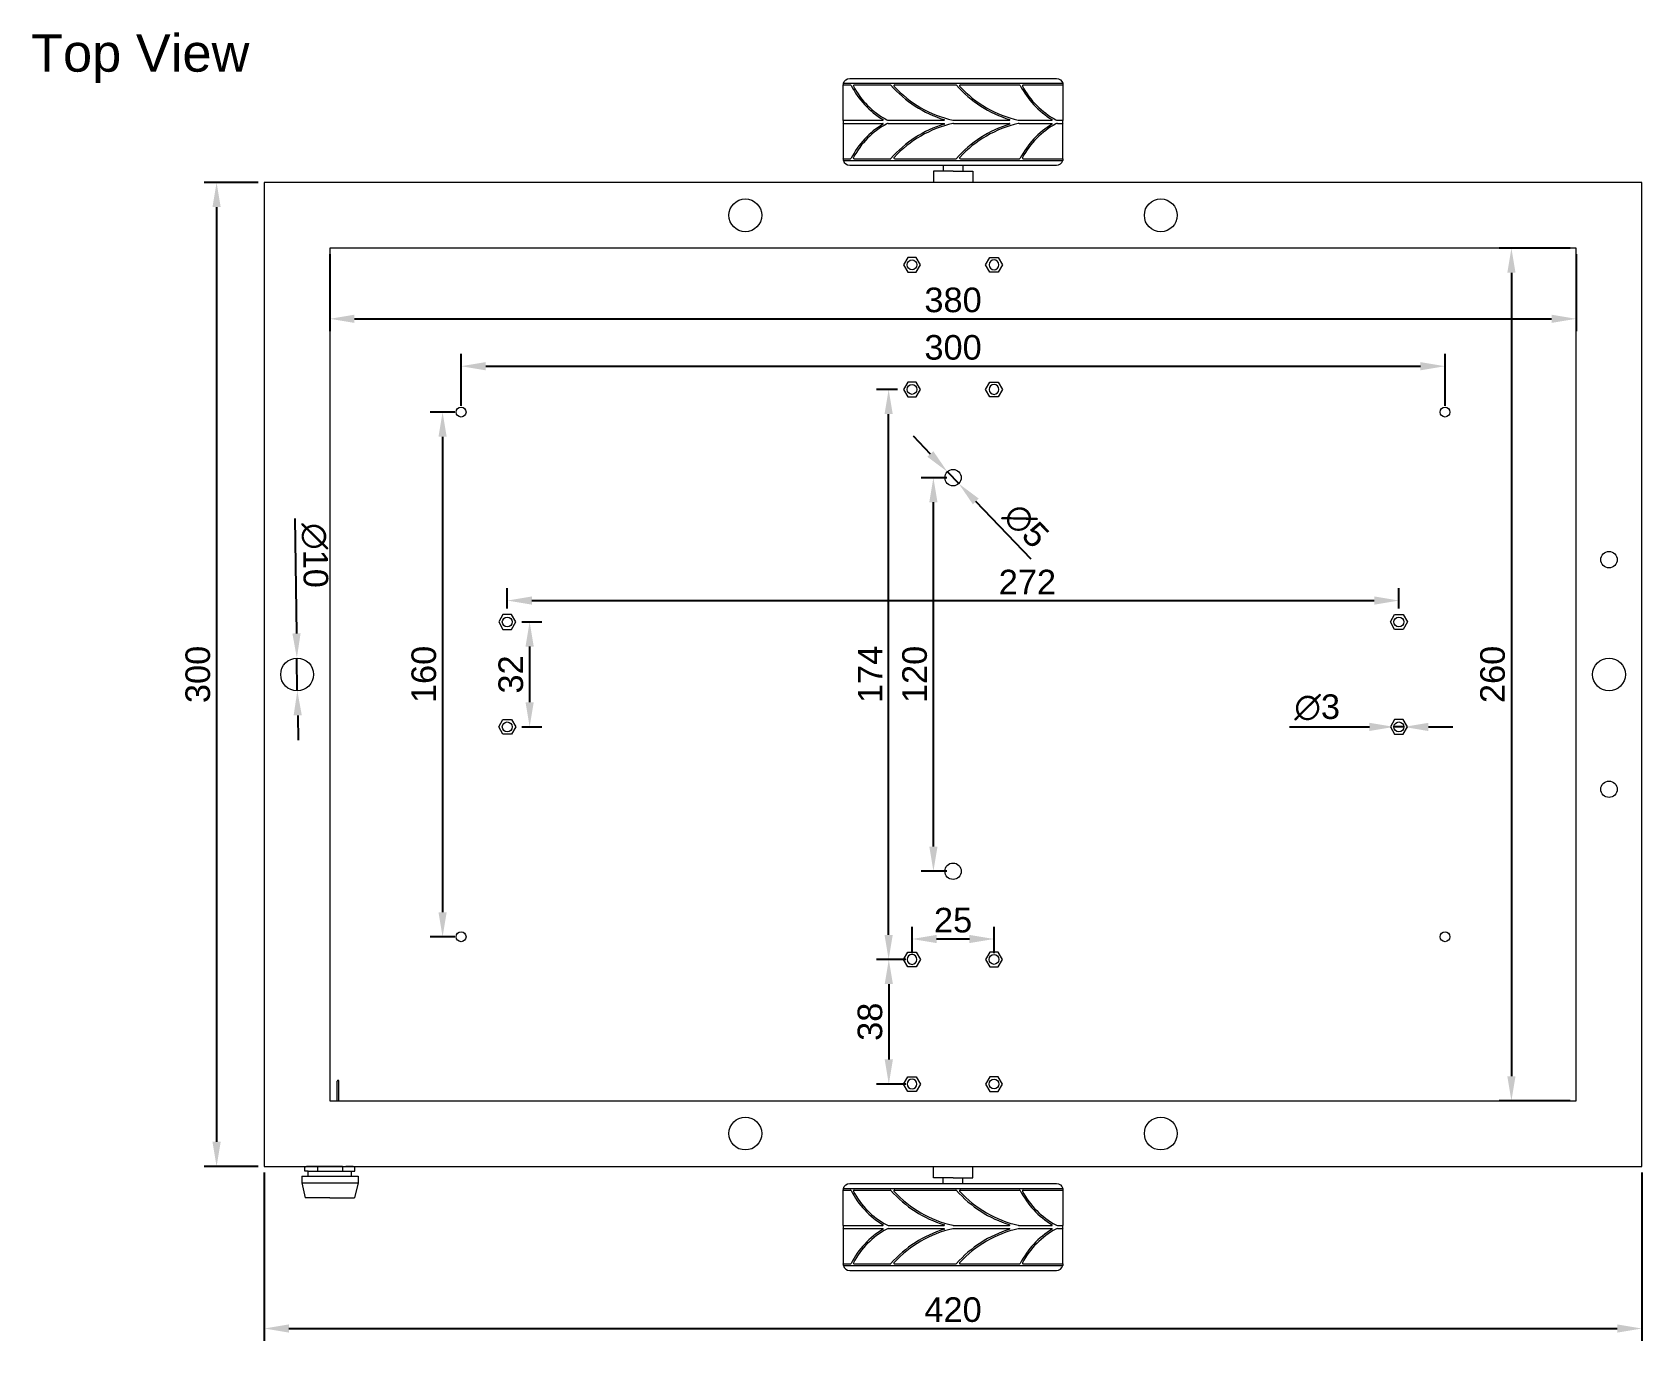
# Model space of a CAD drawing. Header units: millimetres. Extents: x 29 to 1920, y 47 to 1318.
# Drawn here: x 29.2 to 520, y 46.8 to 445.8 of the extents above; entities that cross this region are included whole.
import ezdxf

# ---------------------------------------------------------------- set-up
doc = ezdxf.new("R2010")
doc.units = ezdxf.units.MM
doc.layers.get('0').update_dxf_attribs({"lineweight": 9})
doc.layers.add('Dimensions', color=30, linetype='Continuous', lineweight=13)
doc.styles.get("Standard").update_dxf_attribs({"font": 'arial.ttf'})
doc.dimstyles.new('ISO-25', dxfattribs={"dimscale": 3, "dimtxt": 2.5, "dimasz": 2.5, "dimexe": 1.25, "dimexo": 0.625, "dimtad": 1, "dimtxsty": 'Standard', "dimcen": 2.5, "dimadec": 0, "dimazin": 0, "dimtfac": 1, "dimtmove": 0, "dimatfit": 3, "dimfxl": 1, "dimarcsym": 0})

# ---------------------------------------------------------------- blocks, each defined once
blk = doc.blocks.new('*U0')
blk.add_circle((0, 0), 5)
blk = doc.blocks.new('*U1')
at = {"color": 0, "linetype": 'ByBlock', "lineweight": -2, "transparency": 16777216}
for p in [(0, 0), (400, 0)]:
    blk.add_blockref('*U0', p, dxfattribs=at)
blk = doc.blocks.new('*U2')
blk.add_circle((0, 0), 5)
blk = doc.blocks.new('*U3')
at = {"color": 0, "linetype": 'ByBlock', "lineweight": -2, "transparency": 16777216}
for p in [(0, 0), (126.66666, 0), (0, -280), (126.66666, -280)]:
    blk.add_blockref('*U2', p, dxfattribs=at)
blk = doc.blocks.new('*D4')
at = {"layer": 'Defpoints', "color": 0, "transparency": 16777216}
for p in [(120, 380), (500, 380), (500, 358.45)]:
    blk.add_point(p, dxfattribs=at)
at = {"layer": 'Dimensions', "color": 0, "lineweight": -2, "transparency": 16777216}
for p, q in [((120, 378.12), (120, 354.7)), ((500, 378.12), (500, 354.7)), ((127.5, 358.45), (492.5, 358.45))]:
    blk.add_line(p, q, dxfattribs=at)
at = {"layer": 'Dimensions', "color": 0, "transparency": 16777216}
for points in [[(127.5, 359.7), (127.5, 357.2), (120, 358.45)], [(492.5, 359.7), (492.5, 357.2), (500, 358.45)]]:
    blk.add_solid(points, dxfattribs=at)
at = {"layer": 'Dimensions', "color": 0, "transparency": 16777216, "insert": (310, 364.16), "char_height": 7.5, "attachment_point": 5}
blk.add_mtext('380', dxfattribs=at)
blk = doc.blocks.new('*D5')
at = {"layer": 'Defpoints', "color": 0, "transparency": 16777216}
for p in [(500, 380), (480.24, 120), (500, 120)]:
    blk.add_point(p, dxfattribs=at)
at = {"layer": 'Dimensions', "color": 0, "lineweight": -2, "transparency": 16777216}
for p, q in [((498.13, 380), (476.49, 380)), ((480.24, 372.5), (480.24, 127.5)), ((498.13, 120), (476.49, 120))]:
    blk.add_line(p, q, dxfattribs=at)
at = {"layer": 'Dimensions', "color": 0, "transparency": 16777216}
for points in [[(478.99, 372.5), (481.49, 372.5), (480.24, 380)], [(478.99, 127.5), (481.49, 127.5), (480.24, 120)]]:
    blk.add_solid(points, dxfattribs=at)
at = {"layer": 'Dimensions', "color": 0, "transparency": 16777216, "insert": (474.53, 250), "char_height": 7.5, "attachment_point": 5, "rotation": 90}
blk.add_mtext('260', dxfattribs=at)
blk = doc.blocks.new('*U14')
blk.add_lwpolyline([(-1.3, 2.25), (-2.6, 0), (-1.3, -2.25), (1.3, -2.25), (2.6, 0), (1.3, 2.25)], close=True)
blk.add_circle((0, 0), 1.5)
blk = doc.blocks.new('*U15')
at = {"color": 0, "linetype": 'ByBlock', "lineweight": -2, "transparency": 16777216}
for p in [(0, 0), (0, -38)]:
    blk.add_blockref('*U14', p, dxfattribs=at)
blk = doc.blocks.new('*U16')
blk.add_lwpolyline([(-1.3, 2.25), (-2.6, 0), (-1.3, -2.25), (1.3, -2.25), (2.6, 0), (1.3, 2.25)], close=True)
blk.add_circle((0, 0), 1.5)
blk = doc.blocks.new('*U17')
at = {"color": 0, "linetype": 'ByBlock', "lineweight": -2, "transparency": 16777216}
for p in [(0, 0), (0, -38)]:
    blk.add_blockref('*U16', p, dxfattribs=at)
blk = doc.blocks.new('*U18')
blk.add_lwpolyline([(-1.3, 2.25), (-2.6, 0), (-1.3, -2.25), (1.3, -2.25), (2.6, 0), (1.3, 2.25)], close=True)
blk.add_circle((0, 0), 1.5)
blk = doc.blocks.new('*U19')
at = {"color": 0, "linetype": 'ByBlock', "lineweight": -2, "transparency": 16777216}
for p in [(0, 0), (0, -38)]:
    blk.add_blockref('*U18', p, dxfattribs=at)
blk = doc.blocks.new('*U20')
blk.add_lwpolyline([(-1.3, 2.25), (-2.6, 0), (-1.3, -2.25), (1.3, -2.25), (2.6, 0), (1.3, 2.25)], close=True)
blk.add_circle((0, 0), 1.5)
blk = doc.blocks.new('*U21')
at = {"color": 0, "linetype": 'ByBlock', "lineweight": -2, "transparency": 16777216}
for p in [(0, 0), (0, -38)]:
    blk.add_blockref('*U20', p, dxfattribs=at)
blk = doc.blocks.new('*D36')
at = {"layer": 'Defpoints', "color": 0, "transparency": 16777216}
for p in [(100, 400), (85.45, 100), (100, 100)]:
    blk.add_point(p, dxfattribs=at)
at = {"layer": 'Dimensions', "color": 0, "lineweight": -2, "transparency": 16777216}
for p, q in [((98.13, 400), (81.7, 400)), ((85.45, 392.5), (85.45, 107.5)), ((98.13, 100), (81.7, 100))]:
    blk.add_line(p, q, dxfattribs=at)
at = {"layer": 'Dimensions', "color": 0, "transparency": 16777216}
for points in [[(84.2, 392.5), (86.7, 392.5), (85.45, 400)], [(84.2, 107.5), (86.7, 107.5), (85.45, 100)]]:
    blk.add_solid(points, dxfattribs=at)
at = {"layer": 'Dimensions', "color": 0, "transparency": 16777216, "insert": (79.75, 250), "char_height": 7.5, "attachment_point": 5, "rotation": 90}
blk.add_mtext('300', dxfattribs=at)
blk = doc.blocks.new('*D37')
at = {"layer": 'Defpoints', "color": 0, "transparency": 16777216}
for p in [(100, 100), (520, 100), (520, 50.55)]:
    blk.add_point(p, dxfattribs=at)
at = {"layer": 'Dimensions', "color": 0, "lineweight": -2, "transparency": 16777216}
for p, q in [((100, 98.12), (100, 46.8)), ((520, 98.12), (520, 46.8)), ((107.5, 50.55), (512.5, 50.55))]:
    blk.add_line(p, q, dxfattribs=at)
at = {"layer": 'Dimensions', "color": 0, "transparency": 16777216}
for points in [[(107.5, 51.8), (107.5, 49.3), (100, 50.55)], [(512.5, 51.8), (512.5, 49.3), (520, 50.55)]]:
    blk.add_solid(points, dxfattribs=at)
at = {"layer": 'Dimensions', "color": 0, "transparency": 16777216, "insert": (310, 56.26), "char_height": 7.5, "attachment_point": 5}
blk.add_mtext('420', dxfattribs=at)
blk = doc.blocks.new('*D44')
at = {"layer": 'Defpoints', "color": 0, "transparency": 16777216}
for p in [(176.67, 266), (176.67, 234), (180.9, 234)]:
    blk.add_point(p, dxfattribs=at)
at = {"layer": 'Dimensions', "color": 0, "lineweight": -2, "transparency": 16777216}
for p, q in [((178.55, 266), (184.65, 266)), ((180.9, 258.5), (180.9, 241.5)), ((178.55, 234), (184.65, 234))]:
    blk.add_line(p, q, dxfattribs=at)
at = {"layer": 'Dimensions', "color": 0, "transparency": 16777216}
for points in [[(179.65, 258.5), (182.15, 258.5), (180.9, 266)], [(179.65, 241.5), (182.15, 241.5), (180.9, 234)]]:
    blk.add_solid(points, dxfattribs=at)
at = {"layer": 'Dimensions', "color": 0, "transparency": 16777216, "insert": (175.19, 250), "char_height": 7.5, "attachment_point": 5, "rotation": 90}
blk.add_mtext('32', dxfattribs=at)
blk = doc.blocks.new('*D45')
at = {"layer": 'Defpoints', "color": 0, "transparency": 16777216}
for p in [(160, 330), (154.36, 170), (160, 170)]:
    blk.add_point(p, dxfattribs=at)
at = {"layer": 'Dimensions', "color": 0, "lineweight": -2, "transparency": 16777216}
for p, q in [((158.13, 330), (150.61, 330)), ((154.36, 322.5), (154.36, 177.5)), ((158.13, 170), (150.61, 170))]:
    blk.add_line(p, q, dxfattribs=at)
at = {"layer": 'Dimensions', "color": 0, "transparency": 16777216}
for points in [[(153.11, 322.5), (155.61, 322.5), (154.36, 330)], [(153.11, 177.5), (155.61, 177.5), (154.36, 170)]]:
    blk.add_solid(points, dxfattribs=at)
at = {"layer": 'Dimensions', "color": 0, "transparency": 16777216, "insert": (148.66, 250), "char_height": 7.5, "attachment_point": 5, "rotation": 90}
blk.add_mtext('160', dxfattribs=at)
blk = doc.blocks.new('*D46')
at = {"layer": 'Defpoints', "color": 0, "transparency": 16777216}
for p in [(322.5, 169.33), (297.5, 163.09), (322.5, 163.09)]:
    blk.add_point(p, dxfattribs=at)
at = {"layer": 'Dimensions', "color": 0, "lineweight": -2, "transparency": 16777216}
for p, q in [((297.5, 164.97), (297.5, 173.08)), ((322.5, 164.97), (322.5, 173.08)), ((305, 169.33), (315, 169.33))]:
    blk.add_line(p, q, dxfattribs=at)
at = {"layer": 'Dimensions', "color": 0, "transparency": 16777216}
for points in [[(305, 170.58), (305, 168.08), (297.5, 169.33)], [(315, 170.58), (315, 168.08), (322.5, 169.33)]]:
    blk.add_solid(points, dxfattribs=at)
at = {"layer": 'Dimensions', "color": 0, "transparency": 16777216, "insert": (310, 175.03), "char_height": 7.5, "attachment_point": 5}
blk.add_mtext('25', dxfattribs=at)
blk = doc.blocks.new('*D47')
at = {"layer": 'Defpoints', "color": 0, "transparency": 16777216}
for p in [(304.01, 310), (310, 310), (310, 190)]:
    blk.add_point(p, dxfattribs=at)
at = {"layer": 'Dimensions', "color": 0, "lineweight": -2, "transparency": 16777216}
for p, q in [((308.13, 310), (300.26, 310)), ((304.01, 197.5), (304.01, 302.5)), ((308.13, 190), (300.26, 190))]:
    blk.add_line(p, q, dxfattribs=at)
at = {"layer": 'Dimensions', "color": 0, "transparency": 16777216}
for points in [[(302.76, 302.5), (305.26, 302.5), (304.01, 310)], [(302.76, 197.5), (305.26, 197.5), (304.01, 190)]]:
    blk.add_solid(points, dxfattribs=at)
at = {"layer": 'Dimensions', "color": 0, "transparency": 16777216, "insert": (298.31, 250), "char_height": 7.5, "attachment_point": 5, "rotation": 90}
blk.add_mtext('120', dxfattribs=at)
blk = doc.blocks.new('*D48')
at = {"layer": 'Defpoints', "color": 0, "transparency": 16777216}
for p in [(297.5, 163.09), (290.41, 125.09), (297.5, 125.09)]:
    blk.add_point(p, dxfattribs=at)
at = {"layer": 'Dimensions', "color": 0, "lineweight": -2, "transparency": 16777216}
for p, q in [((295.63, 163.09), (286.66, 163.09)), ((290.41, 155.59), (290.41, 132.59)), ((295.63, 125.09), (286.66, 125.09))]:
    blk.add_line(p, q, dxfattribs=at)
at = {"layer": 'Dimensions', "color": 0, "transparency": 16777216}
for points in [[(289.16, 155.59), (291.66, 155.59), (290.41, 163.09)], [(289.16, 132.59), (291.66, 132.59), (290.41, 125.09)]]:
    blk.add_solid(points, dxfattribs=at)
at = {"layer": 'Dimensions', "color": 0, "transparency": 16777216, "insert": (284.7, 144.09), "char_height": 7.5, "attachment_point": 5, "rotation": 90}
blk.add_mtext('38', dxfattribs=at)
blk = doc.blocks.new('*D49')
at = {"layer": 'Defpoints', "color": 0, "transparency": 16777216}
for p in [(290.36, 336.91), (294.9, 336.91), (294.9, 163.09)]:
    blk.add_point(p, dxfattribs=at)
at = {"layer": 'Dimensions', "color": 0, "lineweight": -2, "transparency": 16777216}
for p, q in [((293.03, 336.91), (286.61, 336.91)), ((290.36, 170.59), (290.36, 329.41)), ((293.03, 163.09), (286.61, 163.09))]:
    blk.add_line(p, q, dxfattribs=at)
at = {"layer": 'Dimensions', "color": 0, "transparency": 16777216}
for points in [[(289.11, 329.41), (291.61, 329.41), (290.36, 336.91)], [(289.11, 170.59), (291.61, 170.59), (290.36, 163.09)]]:
    blk.add_solid(points, dxfattribs=at)
at = {"layer": 'Dimensions', "color": 0, "transparency": 16777216, "insert": (284.72, 250), "char_height": 7.5, "width": 30.353, "attachment_point": 5, "rotation": 90}
blk.add_mtext('174', dxfattribs=at)
blk = doc.blocks.new('*D50')
at = {"layer": 'Defpoints', "color": 0, "transparency": 16777216}
for p in [(445.93, 272.53), (174.07, 268.25), (445.93, 268.25)]:
    blk.add_point(p, dxfattribs=at)
at = {"layer": 'Dimensions', "color": 0, "lineweight": -2, "transparency": 16777216}
for p, q in [((174.07, 270.12), (174.07, 276.28)), ((445.93, 270.12), (445.93, 276.28)), ((181.57, 272.53), (438.43, 272.53))]:
    blk.add_line(p, q, dxfattribs=at)
at = {"layer": 'Dimensions', "color": 0, "transparency": 16777216}
for points in [[(181.57, 273.78), (181.57, 271.28), (174.07, 272.53)], [(438.43, 273.78), (438.43, 271.28), (445.93, 272.53)]]:
    blk.add_solid(points, dxfattribs=at)
at = {"layer": 'Dimensions', "color": 0, "transparency": 16777216, "insert": (332.67, 278.17), "char_height": 7.5, "attachment_point": 5}
blk.add_mtext('272', dxfattribs=at)
blk = doc.blocks.new('*D65')
at = {"layer": 'Defpoints', "color": 0, "transparency": 16777216}
for p in [(460, 343.99), (160, 330), (460, 330)]:
    blk.add_point(p, dxfattribs=at)
at = {"layer": 'Dimensions', "color": 0, "lineweight": -2, "transparency": 16777216}
for p, q in [((160, 331.88), (160, 347.74)), ((167.5, 343.99), (452.5, 343.99)), ((460, 331.88), (460, 347.74))]:
    blk.add_line(p, q, dxfattribs=at)
at = {"layer": 'Dimensions', "color": 0, "transparency": 16777216}
for points in [[(167.5, 345.24), (167.5, 342.74), (160, 343.99)], [(452.5, 345.24), (452.5, 342.74), (460, 343.99)]]:
    blk.add_solid(points, dxfattribs=at)
at = {"layer": 'Dimensions', "color": 0, "transparency": 16777216, "insert": (310, 349.69), "char_height": 7.5, "attachment_point": 5}
blk.add_mtext('300', dxfattribs=at)
blk = doc.blocks.new('*D72')
at = {"layer": 'Defpoints', "color": 0, "transparency": 16777216}
for p in [(444.43, 234), (447.43, 234)]:
    blk.add_point(p, dxfattribs=at)
at = {"layer": 'Dimensions', "color": 0, "lineweight": -2, "transparency": 16777216}
for p, q in [((412.6, 234.02), (436.93, 234.01)), ((447.43, 234), (444.43, 234)), ((454.93, 233.99), (462.43, 233.99))]:
    blk.add_line(p, q, dxfattribs=at)
at = {"layer": 'Dimensions', "color": 0, "transparency": 16777216}
for points in [[(436.93, 235.26), (436.93, 232.76), (444.43, 234)], [(454.93, 235.24), (454.93, 232.74), (447.43, 234)]]:
    blk.add_solid(points, dxfattribs=at)
at = {"layer": 'Dimensions', "color": 0, "transparency": 16777216, "insert": (421.02, 239.93), "char_height": 7.5, "attachment_point": 5, "rotation": 359.966}
blk.add_mtext('∅3', dxfattribs=at)
blk = doc.blocks.new('*D73')
at = {"layer": 'Defpoints', "color": 0, "transparency": 16777216}
for p in [(308.27, 311.81), (311.73, 308.19)]:
    blk.add_point(p, dxfattribs=at)
at = {"layer": 'Dimensions', "color": 0, "lineweight": -2, "transparency": 16777216}
for p, q in [((303.08, 317.22), (297.89, 322.64)), ((308.27, 311.81), (311.73, 308.19)), ((333.79, 285.17), (316.92, 302.78))]:
    blk.add_line(p, q, dxfattribs=at)
at = {"layer": 'Dimensions', "color": 0, "transparency": 16777216}
for points in [[(303.98, 318.09), (302.18, 316.36), (308.27, 311.81)], [(317.82, 303.64), (316.02, 301.91), (311.73, 308.19)]]:
    blk.add_solid(points, dxfattribs=at)
at = {"layer": 'Dimensions', "color": 0, "transparency": 16777216, "insert": (332.22, 295.36), "char_height": 7.5, "attachment_point": 5, "rotation": 313.7739}
blk.add_mtext('∅5', dxfattribs=at)
blk = doc.blocks.new('*D74')
at = {"layer": 'Defpoints', "color": 0, "transparency": 16777216}
for p in [(109.93, 255), (110.07, 245)]:
    blk.add_point(p, dxfattribs=at)
at = {"layer": 'Dimensions', "color": 0, "lineweight": -2, "transparency": 16777216}
for p, q in [((109.29, 297.51), (109.81, 262.5)), ((110.07, 245), (109.93, 255)), ((110.19, 237.5), (110.3, 230))]:
    blk.add_line(p, q, dxfattribs=at)
at = {"layer": 'Dimensions', "color": 0, "transparency": 16777216}
for points in [[(111.06, 262.52), (108.56, 262.48), (109.93, 255)], [(111.44, 237.52), (108.94, 237.48), (110.07, 245)]]:
    blk.add_solid(points, dxfattribs=at)
at = {"layer": 'Dimensions', "color": 0, "transparency": 16777216, "insert": (115.37, 286.28), "char_height": 7.5, "attachment_point": 5, "rotation": 270.8583}
blk.add_mtext('∅10', dxfattribs=at)

msp = doc.modelspace()

# ---------------------------------------------------------------- linework, layer by layer
for p, q in [((276.5, 429.75), (278.703, 429.75)), ((276.564, 430.25), (343.436, 430.25)), ((279.83, 429.75), (290.876, 429.75)), ((292.22, 429.75), (310.876, 429.75)), ((312.22, 429.75), (330.27, 429.75)), ((331.398, 429.75), (343.5, 429.75)), ((276.5, 419), (288.603, 419)), ((276.5, 418), (288.603, 418)), ((290.252, 419), (307.257, 419)), ((290.252, 418), (307.257, 418)), ((310.11, 419), (327.257, 419)), ((310.11, 418), (327.257, 418)), ((330.11, 419), (340.171, 419)), ((330.11, 418), (340.171, 418)), ((341.82, 419), (343.5, 419)), ((341.82, 418), (343.5, 418)), ((276.5, 407.25), (278.703, 407.25)), ((276.564, 406.75), (343.436, 406.75)), ((279.83, 407.25), (290.876, 407.25)), ((292.22, 407.25), (310.876, 407.25)), ((310, 403.5), (304, 403.5)), ((304, 403.5), (304, 400)), ((307, 405.25), (307, 403.5)), ((310, 403.5), (316, 403.5)), ((312.22, 407.25), (330.27, 407.25)), ((313, 405.25), (313, 403.5)), ((316, 403.5), (316, 400)), ((331.398, 407.25), (343.5, 407.25)), ((520, 400), (100, 400)), ((100, 400), (100, 100)), ((520, 100), (520, 400)), ((500, 380), (120, 380)), ((120, 380), (120, 120)), ((500, 120), (500, 380)), ((122.25, 120), (122.25, 125.96)), ((122.49, 126.2), (122.51, 126.2)), ((122.75, 120), (122.75, 125.96)), ((120, 120), (500, 120)), ((120, 120), (125.25, 120)), ((100, 100), (520, 100)), ((100, 100), (120, 100)), ((112.4, 98.5), (112.4, 99.644)), ((113.4, 98.5), (112.4, 98.5)), ((113.4, 97), (113.4, 98.5)), ((113.4, 98.5), (126.6, 98.5)), ((116.2, 100), (114, 100)), ((120, 100), (116.2, 100)), ((116.2, 100), (116.2, 98.5)), ((123.8, 100), (120, 100)), ((123.8, 100), (123.8, 98.5)), ((123.8, 100), (126, 100)), ((126.6, 97), (126.6, 98.5)), ((126.6, 98.5), (127.6, 98.5)), ((127.6, 98.5), (127.6, 99.644)), ((304, 96.5), (304, 100)), ((316, 96.5), (316, 100)), ((111.4, 97), (128.6, 97)), ((111.4, 97), (111.4, 95)), ((111.4, 95), (112.5, 90.4)), ((111.4, 95), (128.6, 95)), ((128.6, 95), (127.5, 90.4)), ((128.6, 97), (128.6, 95)), ((276.564, 93.25), (343.436, 93.25)), ((310, 96.5), (304, 96.5)), ((307, 94.75), (307, 96.5)), ((310, 96.5), (316, 96.5)), ((313, 94.75), (313, 96.5)), ((120, 90.4), (112.5, 90.4)), ((120, 90.4), (127.5, 90.4)), ((276.5, 92.75), (278.703, 92.75)), ((279.83, 92.75), (290.876, 92.75)), ((292.22, 92.75), (310.876, 92.75)), ((312.22, 92.75), (330.27, 92.75)), ((331.398, 92.75), (343.5, 92.75)), ((276.5, 82), (288.603, 82)), ((276.5, 81), (288.603, 81)), ((290.252, 82), (307.257, 82)), ((290.252, 81), (307.257, 81)), ((310.11, 82), (327.257, 82)), ((310.11, 81), (327.257, 81)), ((330.11, 82), (340.171, 82)), ((330.11, 81), (340.171, 81)), ((341.82, 82), (343.5, 82)), ((341.82, 81), (343.5, 81)), ((276.5, 70.25), (278.703, 70.25)), ((276.564, 69.75), (343.436, 69.75)), ((279.83, 70.25), (290.876, 70.25)), ((292.22, 70.25), (310.876, 70.25)), ((312.22, 70.25), (330.27, 70.25)), ((331.398, 70.25), (343.5, 70.25))]:
    msp.add_line(p, q)
for points in [[(276.5, 419), (276.5, 429.75)], [(343.5, 429.75), (343.5, 419)], [(276.5, 418), (276.5, 407.25)], [(343.5, 407.25), (343.5, 418)], [(276.5, 82), (276.5, 92.75)], [(343.5, 92.75), (343.5, 82)], [(276.5, 81), (276.5, 70.25)], [(343.5, 70.25), (343.5, 81)]]:
    msp.add_lwpolyline(points)
for points in [[(276.564, 430.25, -0.3419987), (278.5, 431.75), (341.5, 431.75, -0.3419987), (343.436, 430.25, -0.3419987)], [(276.564, 406.75, 0.3419987), (278.5, 405.25), (341.5, 405.25, 0.3419987), (343.436, 406.75, 0.3419987)], [(276.564, 93.25, -0.3419987), (278.5, 94.75), (341.5, 94.75, -0.3419987), (343.436, 93.25, -0.3419987)], [(276.564, 69.75, 0.3419987), (278.5, 68.25), (341.5, 68.25, 0.3419987), (343.436, 69.75, 0.3419987)]]:
    msp.add_lwpolyline(points, format="xyb")
for points in [[(172.774, 268.25), (171.475, 266), (172.774, 263.75), (175.372, 263.75), (176.671, 266), (175.372, 268.25)], [(447.226, 268.25), (448.525, 266), (447.226, 263.75), (444.628, 263.75), (443.329, 266), (444.628, 268.25)], [(172.774, 231.75), (171.475, 234), (172.774, 236.25), (175.372, 236.25), (176.671, 234), (175.372, 231.75)], [(447.226, 231.75), (448.525, 234), (447.226, 236.25), (444.628, 236.25), (443.329, 234), (444.628, 231.75)]]:
    msp.add_lwpolyline(points, close=True)
for centre, radius in [((160, 330), 1.5), ((460, 330), 1.5), ((310, 310), 2.5), ((510, 285), 2.5), ((174.073, 266), 1.5), ((445.927, 266), 1.5), ((174.073, 234), 1.5), ((445.927, 234), 1.5), ((510, 215), 2.5), ((310, 190), 2.5), ((160, 170), 1.5), ((460, 170), 1.5)]:
    msp.add_circle(centre, radius)
for centre, radius, start, end in [((275.59, 430.12), 0.982, 337.88691, 7.63558), ((278.703, 429.5), 0.25, 26.91135, 90), ((301.849, 441.248), 25.707, 206.91135, 239.11938), ((279.83, 429.5), 0.25, 90, 208.08281), ((301.849, 441.248), 25.207, 208.08281, 241.37645), ((290.876, 429.5), 0.25, 41.22937, 90), ((317.509, 452.84), 35.163, 221.22937, 253.09903), ((292.22, 429.5), 0.25, 90, 222.70527), ((317.509, 452.84), 34.663, 222.70527, 257.30411), ((310.876, 429.5), 0.25, 41.22937, 90), ((337.509, 452.84), 35.163, 221.22937, 253.09903), ((312.22, 429.5), 0.25, 90, 222.70527), ((337.509, 452.84), 34.663, 222.70527, 257.30411), ((330.27, 429.5), 0.25, 26.91135, 90), ((353.416, 441.248), 25.707, 206.91135, 239.11938), ((331.398, 429.5), 0.25, 90, 208.08281), ((353.416, 441.248), 25.207, 208.08281, 241.37645), ((344.41, 430.12), 0.982, 172.36442, 202.11309), ((275.426, 418.5), 1.185, 335.0453, 24.9547), ((301.849, 395.752), 25.707, 120.88062, 153.08865), ((301.849, 395.752), 25.207, 118.62355, 151.91719), ((288.603, 419.1), 0.1, 270, 59.11938), ((288.603, 417.9), 0.1, 300.88062, 90), ((290.252, 420), 1, 241.37645, 270), ((290.252, 417), 1, 90, 118.62355), ((317.509, 384.16), 35.163, 106.90097, 138.77063), ((317.509, 384.16), 34.663, 102.69589, 137.29473), ((307.257, 419.1), 0.1, 270, 73.09903), ((307.257, 417.9), 0.1, 286.90097, 90), ((310.11, 420), 1, 257.30411, 270), ((310.11, 417), 1, 90, 102.69589), ((337.509, 384.16), 35.163, 106.90097, 138.77063), ((337.509, 384.16), 34.663, 102.69589, 137.29473), ((327.257, 419.1), 0.1, 270, 73.09903), ((327.257, 417.9), 0.1, 286.90097, 90), ((330.11, 420), 1, 257.30411, 270), ((330.11, 417), 1, 90, 102.69589), ((353.416, 395.752), 25.707, 120.88062, 153.08865), ((353.416, 395.752), 25.207, 118.62355, 151.91719), ((340.171, 419.1), 0.1, 270, 59.11938), ((340.171, 417.9), 0.1, 300.88062, 90), ((341.82, 420), 1, 241.37645, 270), ((341.82, 417), 1, 90, 118.62355), ((344.574, 418.5), 1.185, 155.0453, 204.9547), ((278.703, 407.5), 0.25, 270, 333.08865), ((279.83, 407.5), 0.25, 151.91719, 270), ((292.22, 407.5), 0.25, 137.29473, 270), ((312.22, 407.5), 0.25, 137.29473, 270), ((330.27, 407.5), 0.25, 270, 333.08865), ((331.398, 407.5), 0.25, 151.91719, 270), ((275.59, 406.88), 0.982, 352.36442, 22.11309), ((290.876, 407.5), 0.25, 270, 318.77063), ((310.876, 407.5), 0.25, 270, 318.77063), ((344.41, 406.88), 0.982, 157.88691, 187.63558), ((122.49, 125.96), 0.24, 90, 180), ((122.51, 125.96), 0.24, 0, 90), ((112.6, 99.644), 0.2, 103.24097, 180), ((113.948, 93.914), 6.087, 89.51318, 103.24097), ((113.986, 87.748), 12.252, 79.58998, 89.93544), ((118.414, 87.748), 12.252, 90.06456, 100.41002), ((121.586, 87.748), 12.252, 79.58998, 89.93544), ((126.014, 87.748), 12.252, 90.06456, 100.41002), ((126.057, 93.953), 6.047, 76.71769, 90.53687), ((127.4, 99.644), 0.2, 0, 76.71769), ((275.59, 93.12), 0.982, 337.88691, 7.63558), ((344.41, 93.12), 0.982, 172.36442, 202.11309), ((278.703, 92.5), 0.25, 26.91135, 90), ((301.849, 104.248), 25.707, 206.91135, 239.11938), ((279.83, 92.5), 0.25, 90, 208.08281), ((301.849, 104.248), 25.207, 208.08281, 241.37645), ((290.876, 92.5), 0.25, 41.22937, 90), ((317.509, 115.84), 35.163, 221.22937, 253.09903), ((292.22, 92.5), 0.25, 90, 222.70527), ((317.509, 115.84), 34.663, 222.70527, 257.30411), ((310.876, 92.5), 0.25, 41.22937, 90), ((337.509, 115.84), 35.163, 221.22937, 253.09903), ((312.22, 92.5), 0.25, 90, 222.70527), ((337.509, 115.84), 34.663, 222.70527, 257.30411), ((330.27, 92.5), 0.25, 26.91135, 90), ((353.416, 104.248), 25.707, 206.91135, 239.11938), ((331.398, 92.5), 0.25, 90, 208.08281), ((353.416, 104.248), 25.207, 208.08281, 241.37645), ((275.426, 81.5), 1.185, 335.0453, 24.9547), ((301.849, 58.752), 25.707, 120.88062, 153.08865), ((301.849, 58.752), 25.207, 118.62355, 151.91719), ((288.603, 82.1), 0.1, 270, 59.11938), ((288.603, 80.9), 0.1, 300.88062, 90), ((290.252, 83), 1, 241.37645, 270), ((290.252, 80), 1, 90, 118.62355), ((317.509, 47.16), 35.163, 106.90097, 138.77063), ((317.509, 47.16), 34.663, 102.69589, 137.29473), ((307.257, 82.1), 0.1, 270, 73.09903), ((307.257, 80.9), 0.1, 286.90097, 90), ((310.11, 83), 1, 257.30411, 270), ((310.11, 80), 1, 90, 102.69589), ((337.509, 47.16), 35.163, 106.90097, 138.77063), ((337.509, 47.16), 34.663, 102.69589, 137.29473), ((327.257, 82.1), 0.1, 270, 73.09903), ((327.257, 80.9), 0.1, 286.90097, 90), ((330.11, 83), 1, 257.30411, 270), ((330.11, 80), 1, 90, 102.69589), ((353.416, 58.752), 25.707, 120.88062, 153.08865), ((353.416, 58.752), 25.207, 118.62355, 151.91719), ((340.171, 82.1), 0.1, 270, 59.11938), ((340.171, 80.9), 0.1, 300.88062, 90), ((341.82, 83), 1, 241.37645, 270), ((341.82, 80), 1, 90, 118.62355), ((344.574, 81.5), 1.185, 155.0453, 204.9547), ((275.59, 69.88), 0.982, 352.36442, 22.11309), ((278.703, 70.5), 0.25, 270, 333.08865), ((279.83, 70.5), 0.25, 151.91719, 270), ((290.876, 70.5), 0.25, 270, 318.77063), ((292.22, 70.5), 0.25, 137.29473, 270), ((310.876, 70.5), 0.25, 270, 318.77063), ((312.22, 70.5), 0.25, 137.29473, 270), ((330.27, 70.5), 0.25, 270, 333.08865), ((331.398, 70.5), 0.25, 151.91719, 270), ((344.41, 69.88), 0.982, 157.88691, 187.63558)]:
    msp.add_arc(centre, radius, start, end)

# ---------------------------------------------------------------- block references
for name, p in [('*U3', (246.667, 390)), ('*U15', (297.5, 374.908)), ('*U1', (110, 250))]:
    msp.add_blockref(name, p)
at = {"xscale": -1}
msp.add_blockref('*U17', (322.5, 374.908), dxfattribs=at)
at = {"xscale": -1, "rotation": 180}
msp.add_blockref('*U19', (297.5, 125.092), dxfattribs=at)
at = {"rotation": 180}
msp.add_blockref('*U21', (322.5, 125.092), dxfattribs=at)

# ---------------------------------------------------------------- texts
msp.add_text('Top View', height=11.4345).set_placement((28.871, 433.802))

# ---------------------------------------------------------------- dimensions: what is measured, and where the dimension line sits
at = {"layer": 'Dimensions'}
for base, p1, p2, picture, middle in [((85.453, 100), (100, 400), (100, 100), '*D36', (79.747, 250)), ((480.238, 120), (500, 380), (500, 120), '*D5', (474.534, 250)), ((154.363, 170), (160, 330), (160, 170), '*D45', (148.658, 250)), ((304.013, 310), (310, 190), (310, 310), '*D47', (298.308, 250)), ((180.898, 234), (176.671, 266), (176.671, 234), '*D44', (175.191, 250)), ((290.412, 125.092), (297.5, 163.092), (297.5, 125.092), '*D48', (284.705, 144.092))]:
    dim = msp.add_linear_dim(base=base, p1=p1, p2=p2, angle=90, dimstyle='ISO-25', dxfattribs=at)
    dim.commit()
    dim.dimension.update_dxf_attribs({"geometry": picture, "text_midpoint": middle})
for base, p1, p2, picture, middle in [((500, 358.45), (120, 380), (500, 380), '*D4', (310, 364.157)), ((460, 343.987), (160, 330), (460, 330), '*D65', (310, 349.694)), ((322.5, 169.328), (297.5, 163.092), (322.5, 163.092), '*D46', (310, 175.032))]:
    dim = msp.add_linear_dim(base=base, p1=p1, p2=p2, dimstyle='ISO-25', dxfattribs=at)
    dim.commit()
    dim.dimension.update_dxf_attribs({"geometry": picture, "text_midpoint": middle})
dim = msp.add_linear_dim(base=(290.362, 336.908), p1=(294.902, 163.092), p2=(294.902, 336.908), angle=90, text='174', dimstyle='ISO-25', dxfattribs=at)
dim.commit()
dim.dimension.update_dxf_attribs({"geometry": '*D49', "text_midpoint": (284.722, 250)})
for p1, p2, picture, middle in [((308.27, 311.805), (311.73, 308.195), '*D73', (332.217, 295.36)), ((447.427, 233.999), (444.427, 234.001), '*D72', (421.017, 239.929))]:
    dim = msp.add_diameter_dim_2p(p1=p1, p2=p2, dimstyle='ISO-25', dxfattribs=at)
    dim.commit()
    dim.dimension.update_dxf_attribs({"geometry": picture, "text_midpoint": middle})
dim = msp.add_diameter_dim_2p(p1=(110.075, 245.001), p2=(109.925, 254.999), dimstyle='ISO-25', dxfattribs=at)
dim.commit()
dim.dimension.update_dxf_attribs({"geometry": '*D74', "text_midpoint": (109.458, 286.194), "dimtype": 163})
dim = msp.add_linear_dim(base=(445.927, 272.529), p1=(174.073, 268.25), p2=(445.927, 268.25), text='272', dimstyle='ISO-25', dxfattribs=at)
dim.commit()
dim.dimension.update_dxf_attribs({"geometry": '*D50', "text_midpoint": (332.672, 272.529), "dimtype": 160})
dim = msp.add_linear_dim(base=(520, 50.552), p1=(100, 100), p2=(520, 100), dimstyle='ISO-25', dxfattribs=at)
dim.commit()
dim.dimension.update_dxf_attribs({"geometry": '*D37', "text_midpoint": (310, 50.552), "dimtype": 160})

doc.saveas('drawing.dxf')
